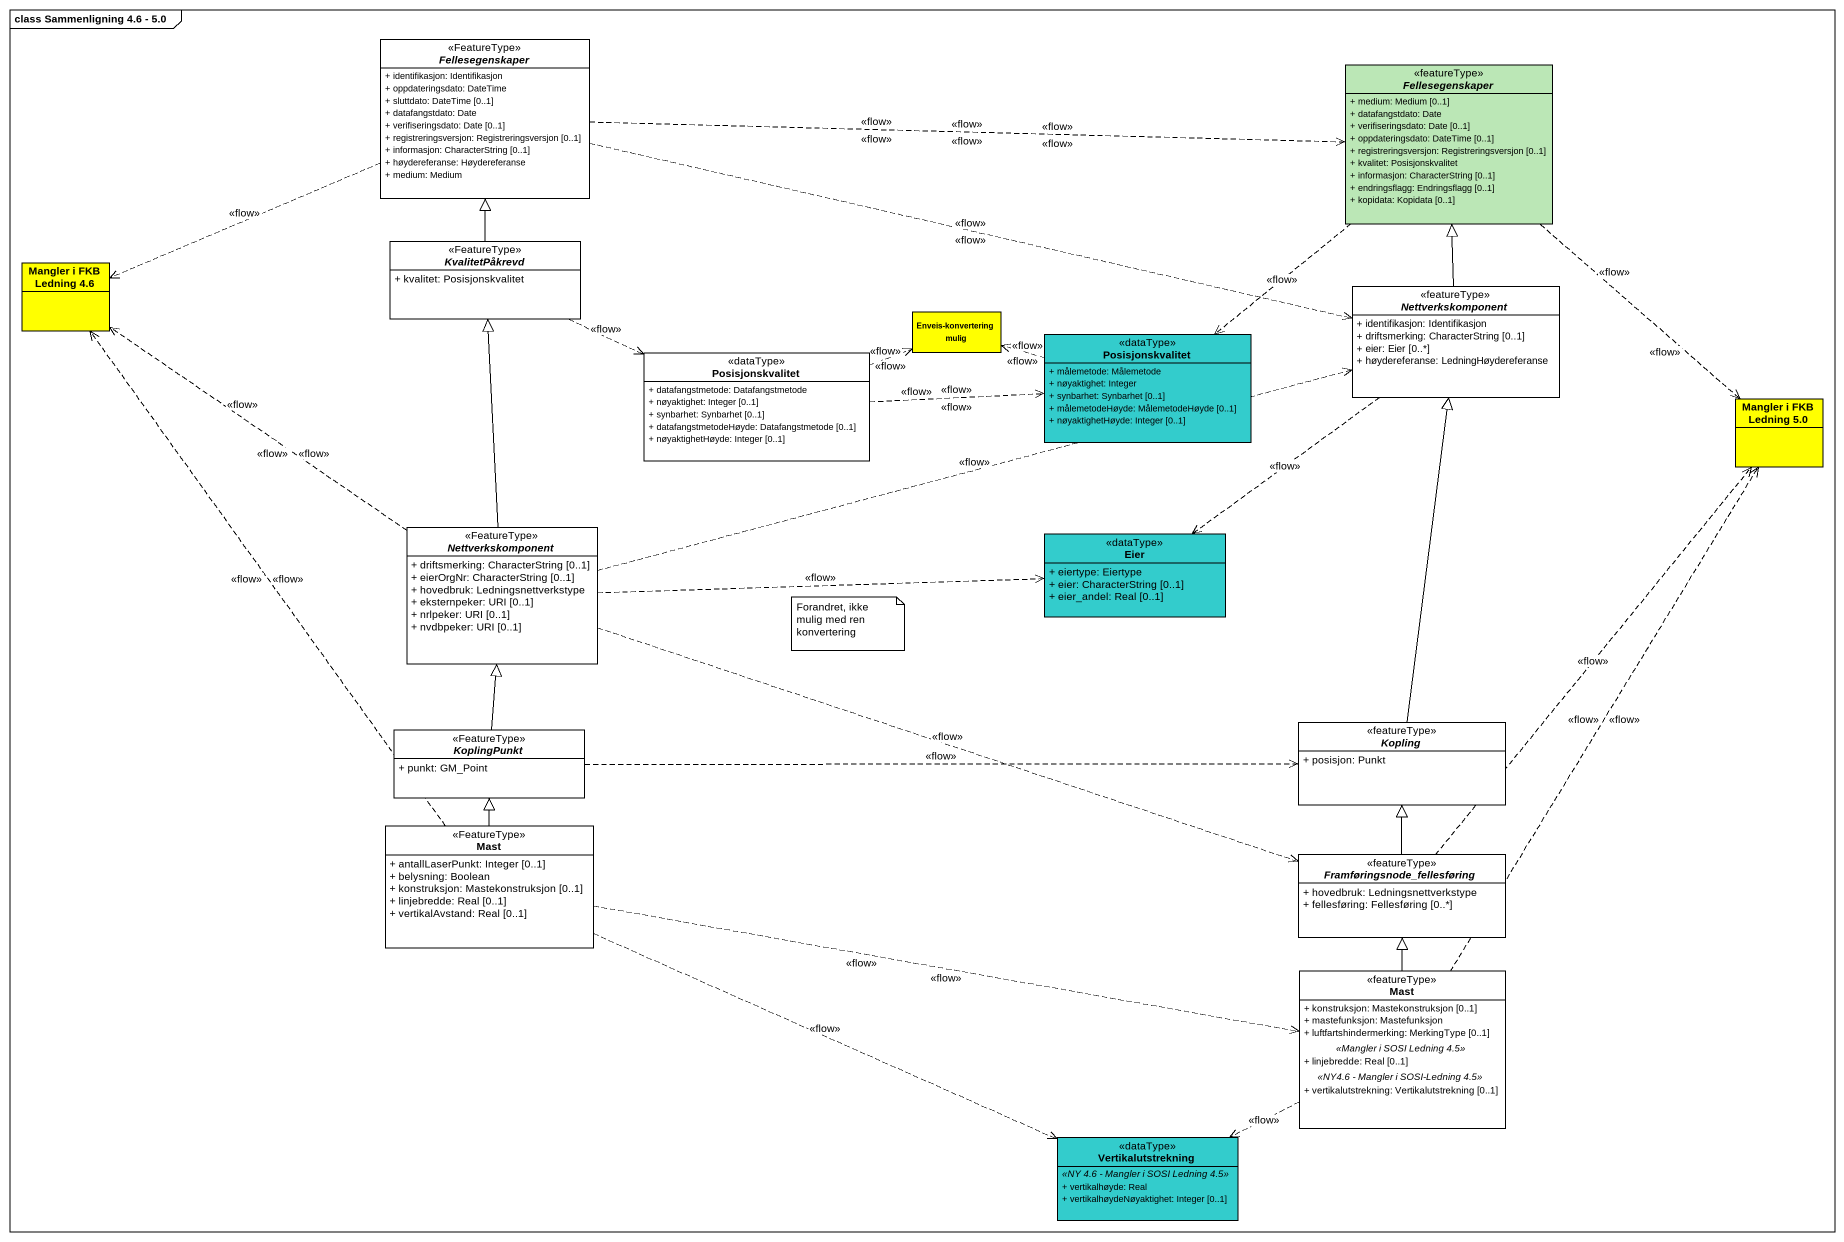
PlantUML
@startuml
mainframe class Sammenligning 4.6 - 5.0
hide circle
hide empty members
skinparam classAttributeIconSize 0
abstract class Fellesegenskaper <<FeatureType>> {
  + identifikasjon: Identifikasjon
  + oppdateringsdato: DateTime
  + sluttdato: DateTime [0..1]
  + datafangstdato: Date
  + verifiseringsdato: Date [0..1]
  + registreringsversjon: Registreringsversjon [0..1]
  + informasjon: CharacterString [0..1]
  + høydereferanse: Høydereferanse
  + medium: Medium
}
abstract class "Fellesegenskaper" as Fellesegenskaper_2 <<featureType>> #BBE7B6 {
  + medium: Medium [0..1]
  + datafangstdato: Date
  + verifiseringsdato: Date [0..1]
  + oppdateringsdato: DateTime [0..1]
  + registreringsversjon: Registreringsversjon [0..1]
  + kvalitet: Posisjonskvalitet
  + informasjon: CharacterString [0..1]
  + endringsflagg: Endringsflagg [0..1]
  + kopidata: Kopidata [0..1]
}
class "Mangler i FKB Ledning 4.6" as Mangler_i_FKB_Ledning_4_6 #FFFF00
abstract class KvalitetPåkrevd <<FeatureType>> {
  + kvalitet: Posisjonskvalitet
}
abstract class Nettverkskomponent <<featureType>> #FFFFFF {
  + identifikasjon: Identifikasjon
  + driftsmerking: CharacterString [0..1]
  + eier: Eier [0..*]
  + høydereferanse: LedningHøydereferanse
}
class "Enveis-konvertering mulig" as Enveis_konvertering_mulig #FFFF00
class Posisjonskvalitet <<dataType>> #33CCCC {
  + målemetode: Målemetode
  + nøyaktighet: Integer
  + synbarhet: Synbarhet [0..1]
  + målemetodeHøyde: MålemetodeHøyde [0..1]
  + nøyaktighetHøyde: Integer [0..1]
}
class "Posisjonskvalitet" as Posisjonskvalitet_2 <<dataType>> {
  + datafangstmetode: Datafangstmetode
  + nøyaktighet: Integer [0..1]
  + synbarhet: Synbarhet [0..1]
  + datafangstmetodeHøyde: Datafangstmetode [0..1]
  + nøyaktighetHøyde: Integer [0..1]
}
class "Mangler i FKB Ledning 5.0" as Mangler_i_FKB_Ledning_5_0 #FFFF00
abstract class "Nettverkskomponent" as Nettverkskomponent_2 <<FeatureType>> #FFFFFF {
  + driftsmerking: CharacterString [0..1]
  + eierOrgNr: CharacterString [0..1]
  + hovedbruk: Ledningsnettverkstype
  + eksternpeker: URI [0..1]
  + nrlpeker: URI [0..1]
  + nvdbpeker: URI [0..1]
}
class Eier <<dataType>> #33CCCC {
  + eiertype: Eiertype
  + eier: CharacterString [0..1]
  + eier_andel: Real [0..1]
}
abstract class KoplingPunkt <<FeatureType>> #FFFFFF {
  + punkt: GM_Point
}
abstract class Kopling <<featureType>> #FFFFFF {
  + posisjon: Punkt
}
class Mast <<FeatureType>> #FFFFFF {
  + antallLaserPunkt: Integer [0..1]
  + belysning: Boolean
  + konstruksjon: Mastekonstruksjon [0..1]
  + linjebredde: Real [0..1]
  + vertikalAvstand: Real [0..1]
}
abstract class Framføringsnode_fellesføring <<featureType>> #FFFFFF {
  + hovedbruk: Ledningsnettverkstype
  + fellesføring: Fellesføring [0..*]
}
class "Mast" as Mast_2 <<featureType>> #FFFFFF {
  + konstruksjon: Mastekonstruksjon [0..1]
  + mastefunksjon: Mastefunksjon
  + luftfartshindermerking: MerkingType [0..1]
  .. <<Mangler i SOSI Ledning 4.5>> ..
  + linjebredde: Real [0..1]
  .. <<NY4.6 - Mangler i SOSI-Ledning 4.5>> ..
  + vertikalutstrekning: Vertikalutstrekning [0..1]
}
class Vertikalutstrekning <<dataType>> #33CCCC {
  .. <<NY 4.6 - Mangler i SOSI Ledning 4.5>> ..
  + vertikalhøyde: Real
  + vertikalhøydeNøyaktighet: Integer [0..1]
}
Fellesegenskaper .right.> Fellesegenskaper_2 : <<flow>>
Fellesegenskaper .right.> Fellesegenskaper_2 : <<flow>>
Fellesegenskaper .right.> Fellesegenskaper_2 : <<flow>>
Fellesegenskaper .right.> Fellesegenskaper_2 : <<flow>>
Fellesegenskaper .right.> Fellesegenskaper_2 : <<flow>>
Fellesegenskaper .right.> Fellesegenskaper_2 : <<flow>>
Fellesegenskaper .left.> Mangler_i_FKB_Ledning_4_6 : <<flow>>
Fellesegenskaper .right.> Nettverkskomponent : <<flow>>
Fellesegenskaper .right.> Nettverkskomponent : <<flow>>
Fellesegenskaper_2 ..> Posisjonskvalitet : <<flow>>
Fellesegenskaper_2 ..> Mangler_i_FKB_Ledning_5_0 : <<flow>>
Fellesegenskaper_2 ..> Mangler_i_FKB_Ledning_5_0 : <<flow>>
KvalitetPåkrevd -up-|> Fellesegenskaper
KvalitetPåkrevd .right.> Posisjonskvalitet_2 : <<flow>>
Nettverkskomponent -up-|> Fellesegenskaper_2
Nettverkskomponent ..> Eier : <<flow>>
Posisjonskvalitet .left.> Enveis_konvertering_mulig : <<flow>>
Posisjonskvalitet .left.> Enveis_konvertering_mulig : <<flow>>
Posisjonskvalitet_2 .right.> Enveis_konvertering_mulig : <<flow>>
Posisjonskvalitet_2 .right.> Enveis_konvertering_mulig : <<flow>>
Posisjonskvalitet_2 .right.> Posisjonskvalitet : <<flow>>
Posisjonskvalitet_2 .right.> Posisjonskvalitet : <<flow>>
Posisjonskvalitet_2 .right.> Posisjonskvalitet : <<flow>>
Nettverkskomponent_2 .up.> Mangler_i_FKB_Ledning_4_6 : <<flow>>
Nettverkskomponent_2 .up.> Mangler_i_FKB_Ledning_4_6 : <<flow>>
Nettverkskomponent_2 .up.> Mangler_i_FKB_Ledning_4_6 : <<flow>>
Nettverkskomponent_2 -up-|> KvalitetPåkrevd
Nettverkskomponent_2 .right.> Nettverkskomponent : <<flow>>
Nettverkskomponent_2 .right.> Eier : <<flow>>
Nettverkskomponent_2 .right.> Framføringsnode_fellesføring : <<flow>>
KoplingPunkt -up-|> Nettverkskomponent_2
KoplingPunkt .right.> Kopling : <<flow>>
Kopling -up-|> Nettverkskomponent
Mast .up.> Mangler_i_FKB_Ledning_4_6 : <<flow>>
Mast .up.> Mangler_i_FKB_Ledning_4_6 : <<flow>>
Mast -up-|> KoplingPunkt
Mast .right.> Mast_2 : <<flow>>
Mast .right.> Mast_2 : <<flow>>
Mast .right.> Vertikalutstrekning : <<flow>>
Framføringsnode_fellesføring .up.> Mangler_i_FKB_Ledning_5_0 : <<flow>>
Framføringsnode_fellesføring -up-|> Kopling
Mast_2 .up.> Mangler_i_FKB_Ledning_5_0 : <<flow>>
Mast_2 .up.> Mangler_i_FKB_Ledning_5_0 : <<flow>>
Mast_2 -up-|> Framføringsnode_fellesføring
Mast_2 .left.> Vertikalutstrekning : <<flow>>
note as N1
  Forandret, ikke mulig med ren konvertering
end note
@enduml
